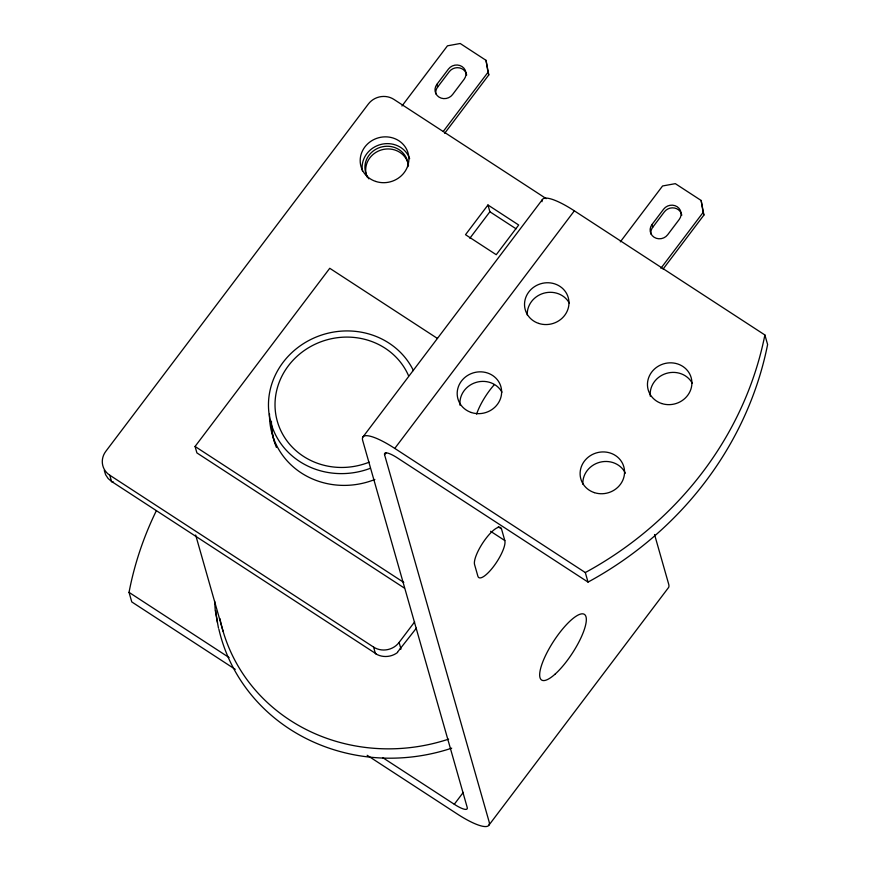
<?xml version="1.0" encoding="UTF-8"?>
<svg xmlns="http://www.w3.org/2000/svg" width="870" height="870" viewBox="0 0 870 870"><rect width="100%" height="100%" fill="white"/><g stroke="black" fill="none" stroke-linecap="round" stroke-linejoin="round"><path stroke-width="1.3" d="M401.951 106.01L447.452 45.827L460.208 43.5L486.025 60.324L488.777 74.94L444.668 133.295M436.86 84.401L448.474 69.024A9.755 9.081 -15.9 0 1 462.046 66.555A9.755 9.081 -15.9 0 1 464.156 79.235L452.53 94.612A9.755 9.081 -15.9 0 1 438.969 97.081A9.755 9.081 -15.9 0 1 436.86 84.401L437.621 87.087A9.755 9.081 -15.9 0 0 435.87 93.938M437.621 87.087L449.246 71.71A9.755 9.081 -15.9 0 1 459.371 67.86A9.755 9.081 -15.9 0 1 466.679 75.07M404.463 588.142L196.903 452.911L195.065 446.462L329.752 268.286L437.501 338.484M443.33 131.359L488.016 72.253L486.025 60.324M487.961 204.994L465.515 234.693L496.248 254.714L518.694 225.015L487.961 204.994L489.886 211.758L516.062 228.81M469.844 238.271L489.886 211.758M362.768 437.208L542.347 199.632M367.173 755.29L457.022 813.831A45.588 10.473 37.1 0 0 489.092 821.693L384.583 454.792L386.215 452.639M382.648 757.596L454.292 804.271A18.357 4.219 37.1 0 0 467.212 807.447L362.703 440.535A45.588 10.473 37.1 0 1 394.773 448.409L574.352 210.834L764.882 334.972L767.612 344.531A355.765 331.242 -15.9 0 1 588.033 582.095L397.492 457.968A18.357 4.219 37.1 0 0 384.583 454.792M620.321 241.86L662.57 185.973L675.327 183.657L701.144 200.47L703.895 215.086L663.06 269.124M651.978 224.558L663.603 209.181A9.755 9.081 -15.9 0 1 677.164 206.712A9.755 9.081 -15.9 0 1 679.274 219.392L667.66 234.769A9.755 9.081 -15.9 0 1 654.088 237.238A9.755 9.081 -15.9 0 1 651.978 224.558L652.739 227.244A9.755 9.081 -15.9 0 0 650.988 234.095M652.739 227.244L664.365 211.867A9.755 9.081 -15.9 0 1 674.489 208.017A9.755 9.081 -15.9 0 1 681.797 215.227M660.885 268.297L703.134 212.41L701.144 200.47M546.24 198.643L393.871 99.376A18.357 17.095 -15.9 0 0 368.347 104.019L105.803 451.345A18.357 17.095 -15.9 0 0 109.783 475.216L373.578 647.084A18.357 17.095 -15.9 0 0 399.102 642.441L414.642 621.876M416.371 628.173L397.579 652.032M454.292 804.271L463.275 792.396M489.027 825.021L668.606 587.457A45.588 10.473 37.1 0 0 668.671 584.129L654.544 534.506M397.612 652.435C391.391 657.263 382.343 657.938 375.633 653.707M394.773 448.409L585.303 572.547L588.033 582.095M498.227 526.818L501.512 528.949L504.817 540.553A22.946 6.503 -56.9 0 1 493.638 566.424A22.946 6.503 -56.9 0 1 477.88 576.19L474.574 564.586A22.946 6.503 -56.9 0 1 485.754 538.715A22.946 6.503 -56.9 0 1 501.512 528.949M490.593 531.287L504.817 540.553M195.065 446.462L403.767 582.432M376.134 653.751A6.123 1.74 -56.9 0 1 375.351 653.316L111.556 481.447L108.097 478.467L105.618 474.726L104.28 470.474M156.241 510.94A350.186 326.043 -15.9 0 0 129.032 592.361L229.114 657.568M235.248 669.345L131.761 601.92L129.032 592.361M703.134 212.41L703.895 215.086M488.016 72.253L488.777 74.94M399.102 642.441L400.874 648.672A6.123 1.403 37.1 0 1 399.863 649.248M373.578 647.084L375.351 653.316M195.652 535.006L223.079 631.272M109.783 475.216L111.556 481.447A6.123 1.74 -56.9 0 0 113.035 481.567M215.303 610.577L218.457 628.01M214.629 601.083L215.227 610.153M374.861 479.479A77.876 72.504 -15.9 0 1 269.515 413.924M274.898 443.385A77.876 72.504 -15.9 0 1 271.342 421.678M366.999 176.915A21.663 20.162 -15.9 0 1 381.843 149.792A21.663 20.162 -15.9 0 1 408.53 165.354M276.41 447.387A78.028 72.645 -15.9 0 1 274.572 442.264M274.18 440.981A78.028 72.645 -15.9 0 1 271.429 421.156M451.693 748.178A182.983 170.368 -15.9 0 1 218.859 629.13M217.489 622.55A182.983 170.368 -15.9 0 1 215.727 610.61M362.398 170.922A24.48 22.794 -15.9 0 1 380.842 144.453A24.48 22.794 -15.9 0 1 409.65 158.688M448.615 739.141A179.307 166.942 -15.9 0 1 219.914 618.516M368.837 178.828A21.663 20.162 -15.9 0 1 380.397 147.302A21.663 20.162 -15.9 0 1 407.997 166.627M370.337 468.299A76.19 70.938 -15.9 0 1 273.724 430.867A76.19 70.938 -15.9 0 1 314.864 337.603A76.19 70.938 -15.9 0 1 413.435 370.609M369.239 462.155A69.611 64.815 -15.9 0 1 279.781 428.312A69.611 64.815 -15.9 0 1 318.724 342.639A69.611 64.815 -15.9 0 1 408.541 375.688M650.292 396.22A22.337 20.793 -15.9 0 1 666.137 373.469A22.337 20.793 -15.9 0 1 692.226 383.159M527.274 315.038A22.337 20.793 -15.9 0 1 543.783 293.212A22.337 20.793 -15.9 0 1 569.306 303.075M582.856 484.22A22.337 20.793 -15.9 0 1 599.919 462.231A22.337 20.793 -15.9 0 1 625.389 473.215M460.023 405.224A22.337 20.793 -15.9 0 1 475.879 382.463A22.337 20.793 -15.9 0 1 501.968 392.163M542.021 201.666A45.588 10.473 37.1 0 1 574.352 210.834M764.882 334.972A355.765 331.242 -15.9 0 1 585.303 572.547M476.608 414.131A29.526 8.374 -56.9 0 1 494.388 384.594M375.753 181.449A24.48 22.794 -15.9 0 0 408.606 155.393A24.48 22.794 -15.9 0 0 369.261 142.473A24.48 22.794 -15.9 0 0 375.753 181.449M538.737 323.433A22.337 20.793 -15.9 0 0 568.708 299.661A22.337 20.793 -15.9 0 0 532.81 287.872A22.337 20.793 -15.9 0 0 538.737 323.433M471.388 412.521A22.337 20.793 -15.9 0 0 501.37 388.749A22.337 20.793 -15.9 0 0 465.472 376.96A22.337 20.793 -15.9 0 0 471.388 412.521M661.657 403.517A22.337 20.793 -15.9 0 0 691.639 379.744A22.337 20.793 -15.9 0 0 655.741 367.956A22.337 20.793 -15.9 0 0 661.657 403.517M594.319 492.616A22.337 20.793 -15.9 0 0 624.29 468.843A22.337 20.793 -15.9 0 0 588.392 457.054A22.337 20.793 -15.9 0 0 594.319 492.616M554.908 674.293A39.161 11.103 -56.9 0 0 585.999 616.776A39.161 11.103 -56.9 0 0 548.122 650.488A39.161 11.103 -56.9 0 0 554.908 674.293"/></g></svg>
